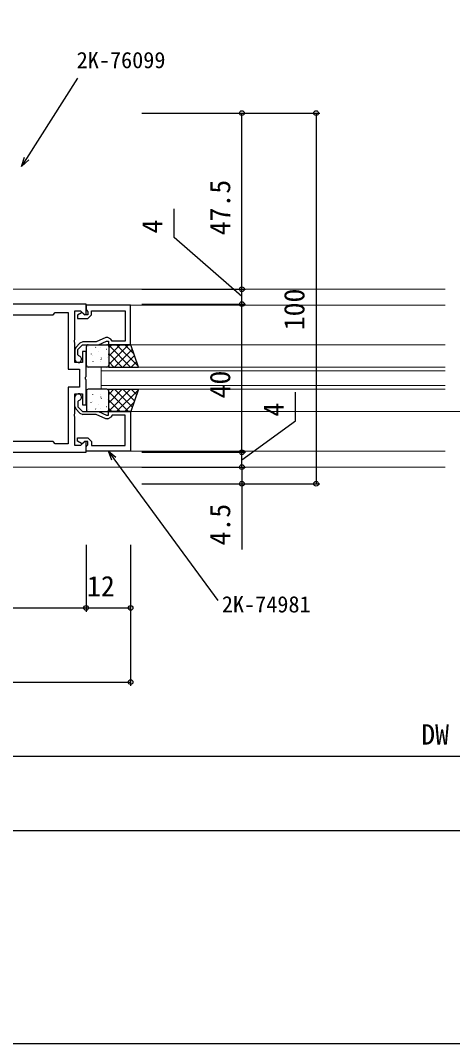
# Model space of a CAD drawing. Units: millimetres, scale not verified. Extents: x -437 to 438, y -681 to 678.
# Drawn here: x 21.1 to 137.6, y -681 to -405 of the extents above; entities that cross this region are included whole.
import ezdxf
from ezdxf.enums import TextEntityAlignment as Align

# ---------------------------------------------------------------- set-up
doc = ezdxf.new("R2010")
doc.units = ezdxf.units.MM
doc.header["$LTSCALE"] = 4
for name, color, linetype in [('0-2_YKK_11', 7, 'Continuous'), ('0-4_YKK_13', 4, 'Continuous'), ('0-6_YKK_D', 6, 'Continuous'), ('0-7_YKK_ZWAK', 7, 'Continuous')]:
    doc.layers.add(name, color=color, linetype=linetype)
doc.layers.add('0-3_YKK_12', color=2, linetype='Continuous', lineweight=18)
doc.styles.add('ＭＳ ゴシック', font='')
doc.styles.get('ＭＳ ゴシック').set_extended_font_data('MS Gothic')

msp = doc.modelspace()

# ---------------------------------------------------------------- linework, layer by layer
at = {"layer": '0-2_YKK_11'}
for p, q in [((38.8, -481.501), (-38.4, -481.501)), ((39.299, -485.401), (40.299, -484.401)), ((45.511, -491.001), (44.645, -490.501)), ((36.064, -493.201), (35.799, -493.879)), ((35.799, -493.879), (35.799, -496.401)), ((37.152, -492.023), (36.064, -493.201)), ((37.887, -491.701), (37.152, -492.023)), ((35.8, -509.123), (35.8, -506.601)), ((35.8, -509.123), (36.065, -509.801)), ((37.153, -510.979), (36.065, -509.801)), ((37.153, -510.979), (37.888, -511.301)), ((44.645, -512.501), (45.511, -512.001)), ((29.9, -518.601), (-32.7, -518.601)), ((40.3, -518.601), (39.3, -517.601))]:
    msp.add_line(p, q, dxfattribs=at)
for points in [[(-38.4, -521.501), (38.8, -521.501), (38.8, -518.7), (38.43, -518.547), (37.276, -519.701), (35.8, -519.701), (35.8, -511.959), (35.68, -511.776), (35.68, -511.226), (35.8, -511.043), (35.8, -505.701), (37.8, -505.701), (37.8, -508.701), (38.8, -508.701), (38.8, -501.959), (38.68, -501.776), (38.68, -501.226), (38.8, -501.043), (38.8, -494.301), (37.8, -494.301), (37.8, -497.301), (35.8, -497.301), (35.8, -491.959), (35.68, -491.776), (35.68, -491.226), (35.8, -491.043), (35.8, -483.301), (37.276, -483.301), (38.43, -484.455), (38.8, -484.301), (38.8, -481.501)], [(50.799, -481.801), (38.799, -481.801), (38.799, -483.001), (39.099, -483.301), (39.299, -483.501), (39.299, -484.401), (38.349, -484.401), (37.849, -483.901), (37.539, -483.901), (36.499, -484.501), (36.499, -485.401), (39.299, -485.401)], [(36.849, -495.513), (36.599, -495.218), (36.599, -493.801), (37.799, -492.501), (42.155, -492.501), (44.299, -491.501), (44.799, -491.501), (44.799, -492.501), (50.799, -492.501), (50.799, -481.801)], [(40.299, -484.401), (40.299, -483.301), (49.299, -483.301), (49.299, -491.501), (45.799, -491.501), (45.511, -491.001)], [(44.645, -490.501), (44.078, -490.501), (41.504, -491.701), (37.887, -491.701)], [(36.85, -507.488), (36.6, -507.784), (36.6, -509.201), (37.8, -510.501), (42.155, -510.501), (44.3, -511.501), (44.8, -511.501), (44.8, -510.501), (50.8, -510.501), (50.8, -521.201)], [(44.645, -512.501), (44.078, -512.501), (41.505, -511.301), (37.888, -511.301)], [(40.3, -518.601), (40.3, -519.701), (49.3, -519.701), (49.3, -511.501), (45.8, -511.501), (45.511, -512.001)], [(50.8, -521.201), (38.8, -521.201), (38.8, -520.001), (39.1, -519.701), (39.3, -519.501), (39.3, -518.601), (38.35, -518.601), (37.85, -519.101), (37.539, -519.101), (36.5, -518.501), (36.5, -517.601), (39.3, -517.601)]]:
    msp.add_lwpolyline(points, dxfattribs=at)
msp.add_lwpolyline([(29.9, -518.601), (-32.7, -518.601), (-32.7, -505.501), (-33.7, -504.501), (-33.7, -498.501), (-32.7, -497.501), (-32.7, -484.401), (29.9, -484.401), (30.5, -483.801), (34, -483.801), (34, -499.101), (37, -499.101), (37, -503.901), (34, -503.901), (34, -519.201), (30.5, -519.201)], close=True, dxfattribs=at)
for centre, start, end in [((36.699, -496.401), 180, 80.40594), ((36.7, -506.601), 279.59406, 180)]:
    msp.add_arc(centre, 0.9, start, end, dxfattribs=at)
at = {"layer": '0-3_YKK_12'}
for p, q in [((-193.95, -477.501), (135.595, -477.501)), ((38.8, -481.801), (135.595, -481.801)), ((50.89, -492.501), (94.041, -492.501)), ((93.963, -492.501), (135.595, -492.501)), ((42.89, -504.501), (42.89, -498.501)), ((42.89, -498.501), (135.595, -498.501)), ((135.595, -499.501), (42.89, -499.501)), ((42.89, -503.501), (135.595, -503.501)), ((135.595, -504.501), (42.89, -504.501)), ((38.8, -521.201), (135.595, -521.201)), ((10.682, -525.501), (135.595, -525.501))]:
    msp.add_line(p, q, dxfattribs=at)
msp.add_lwpolyline([(50.89, -510.501), (94.041, -510.501), (223.3, -510.501)], dxfattribs=at)
at = {"layer": '0-4_YKK_13'}
for p, q in [((38.89, -498.001), (38.89, -493.001)), ((39.39, -492.501), (44.39, -492.501)), ((39.454, -492.945), (39.43, -492.989)), ((41.399, -493.137), (41.31, -493.184)), ((42.813, -493.309), (42.805, -493.315)), ((44.27, -493.735), (44.246, -493.779)), ((50.225, -492.501), (44.89, -497.835)), ((47.98, -492.501), (44.89, -495.59)), ((45.735, -492.501), (44.89, -493.345)), ((44.89, -492.501), (44.89, -498.501)), ((50.89, -492.501), (44.89, -492.501)), ((50.792, -498.501), (44.89, -492.599)), ((44.89, -493.001), (44.89, -498.001)), ((51.285, -493.685), (46.47, -498.501)), ((52.817, -498.28), (47.037, -492.501)), ((51.694, -494.913), (49.282, -492.501)), ((52.89, -498.501), (50.89, -492.501)), ((40.188, -494.97), (40.164, -495.014)), ((40.608, -495.284), (40.601, -495.29)), ((42.078, -494.378), (42.054, -494.422)), ((42.812, -496.403), (42.788, -496.447)), ((42.923, -496.026), (42.835, -496.073)), ((44.702, -495.812), (44.678, -495.856)), ((44.796, -495.128), (44.788, -495.135)), ((48.547, -498.501), (44.89, -494.844)), ((51.846, -495.369), (48.715, -498.501)), ((44.39, -498.501), (39.39, -498.501)), ((40.621, -497.046), (40.597, -497.09)), ((42.628, -497.07), (42.621, -497.076)), ((43.245, -498.48), (43.233, -498.501)), ((46.302, -498.501), (44.89, -497.089)), ((44.89, -498.501), (52.89, -498.501)), ((52.408, -497.053), (50.96, -498.501)), ((38.89, -505.001), (38.89, -510.001)), ((44.39, -504.501), (39.39, -504.501)), ((43.245, -504.522), (43.233, -504.501)), ((50.792, -504.501), (44.89, -510.403)), ((48.547, -504.501), (44.89, -508.158)), ((46.302, -504.501), (44.89, -505.913)), ((44.89, -504.501), (52.89, -504.501)), ((44.89, -510.501), (44.89, -504.501)), ((44.89, -510.001), (44.89, -505.001)), ((51.285, -509.316), (46.47, -504.501)), ((52.817, -504.721), (47.037, -510.501)), ((51.846, -507.632), (48.715, -504.501)), ((52.89, -504.501), (50.89, -510.501)), ((52.408, -505.949), (50.96, -504.501)), ((40.621, -505.955), (40.597, -505.911)), ((40.608, -507.718), (40.601, -507.711)), ((42.628, -505.932), (42.621, -505.925)), ((42.812, -506.598), (42.788, -506.554)), ((42.923, -506.975), (42.835, -506.928)), ((44.702, -507.19), (44.678, -507.146)), ((50.225, -510.501), (44.89, -505.166)), ((47.98, -510.501), (44.89, -507.412)), ((39.39, -510.501), (44.39, -510.501)), ((39.454, -510.057), (39.43, -510.013)), ((40.188, -508.032), (40.164, -507.988)), ((41.399, -509.865), (41.31, -509.818)), ((42.078, -508.623), (42.054, -508.579)), ((42.813, -509.693), (42.805, -509.686)), ((44.27, -509.266), (44.246, -509.222)), ((44.796, -507.874), (44.788, -507.867)), ((45.735, -510.501), (44.89, -509.657)), ((50.89, -510.501), (44.89, -510.501)), ((51.694, -508.089), (49.282, -510.501))]:
    msp.add_line(p, q, dxfattribs=at)
for centre, start, end in [((39.39, -493.001), 90, 180), ((44.39, -493.001), 0, 90), ((39.39, -498.001), 180, 270), ((44.39, -498.001), 270, 360), ((39.39, -505.001), 90, 180), ((44.39, -505.001), 0, 90), ((39.39, -510.001), 180, 270), ((44.39, -510.001), 270, 0)]:
    msp.add_arc(centre, 0.5, start, end, dxfattribs=at)
at = {"layer": '0-6_YKK_D'}
for p, q in [((53.799, -430.001), (81.799, -430.001)), ((53.799, -430.001), (101.799, -430.001)), ((80.799, -477.501), (80.799, -430.001)), ((100.799, -430.001), (100.799, -530.001)), ((53.799, -477.501), (81.799, -477.501)), ((53.799, -477.501), (81.799, -477.501)), ((80.799, -481.501), (80.799, -477.501)), ((53.799, -481.501), (81.799, -481.501)), ((53.799, -481.501), (81.799, -481.501)), ((80.799, -521.501), (80.799, -481.501)), ((53.799, -521.501), (81.799, -521.501)), ((53.799, -521.501), (81.799, -521.501)), ((80.799, -525.501), (80.799, -521.501)), ((53.799, -525.501), (81.799, -525.501)), ((53.799, -525.501), (81.799, -525.501)), ((53.799, -530.001), (81.799, -530.001)), ((53.799, -530.001), (101.799, -530.001)), ((38.8, -546.501), (38.8, -564.501)), ((38.8, -546.501), (38.8, -564.501)), ((50.8, -546.501), (50.8, -584.501)), ((50.8, -546.501), (50.8, -564.501)), ((-39.2, -563.501), (38.8, -563.501)), ((38.8, -563.501), (50.8, -563.501)), ((-39.2, -583.501), (50.8, -583.501)), ((-32.2, -603.501), (306.3, -603.501)), ((-344.7, -623.501), (326.3, -623.501))]:
    msp.add_line(p, q, dxfattribs=at)
for points in [[(21.42, -444.396), (22.789, -442.245), (36.549, -420.612)], [(23.365, -442.611), (21.42, -444.396), (22.212, -441.878)], [(80.799, -479.501), (62.541, -463.566), (62.541, -455.835)], [(80.799, -523.501), (95.216, -512.987), (95.216, -505.256)], [(45.755, -523.662), (44.8, -521.201), (46.857, -522.855)], [(44.8, -521.201), (46.306, -523.259), (74.271, -561.466)], [(80.799, -525.501), (80.799, -530.001), (80.799, -547.738)]]:
    msp.add_lwpolyline(points, dxfattribs=at)
for centre in [(80.799, -430.001), (100.799, -430.001), (80.799, -477.501), (80.799, -477.501), (80.799, -481.501), (80.799, -481.501), (80.799, -521.501), (80.799, -521.501), (80.799, -525.501), (80.799, -525.501), (80.799, -530.001), (100.799, -530.001), (38.8, -563.501), (38.8, -563.501), (50.8, -563.501), (50.8, -583.501)]:
    msp.add_circle(centre, 0.637, dxfattribs=at)
at = {"layer": '0-7_YKK_ZWAK'}
msp.add_lwpolyline([(-436.7, -681), (438.3, -681), (438.3, 644)], dxfattribs=at)

# ---------------------------------------------------------------- texts
at = {"layer": '0-6_YKK_D', "style": 'ＭＳ ゴシック'}
for s, height, p in [('2K-76099', 4.399, (36.254, -419.201)), ('12', 5.499, (39.047, -562.001)), ('2K-74981', 4.399, (75.389, -566.019)), ('DW', 5.499, (129.145, -602.001))]:
    msp.add_text(s, height=height, dxfattribs=at).set_placement(p, align=Align.BOTTOM_LEFT)
for s, p in [('47.5', (79.299, -462.955)), ('4', (61.041, -462.449)), ('100', (99.299, -488.566)), ('40', (79.299, -506.955)), ('4', (93.716, -511.87)), ('4.5', (79.299, -546.622))]:
    msp.add_text(s, height=5.499, rotation=90, dxfattribs=at).set_placement(p, align=Align.BOTTOM_LEFT)

doc.saveas('drawing.dxf')
